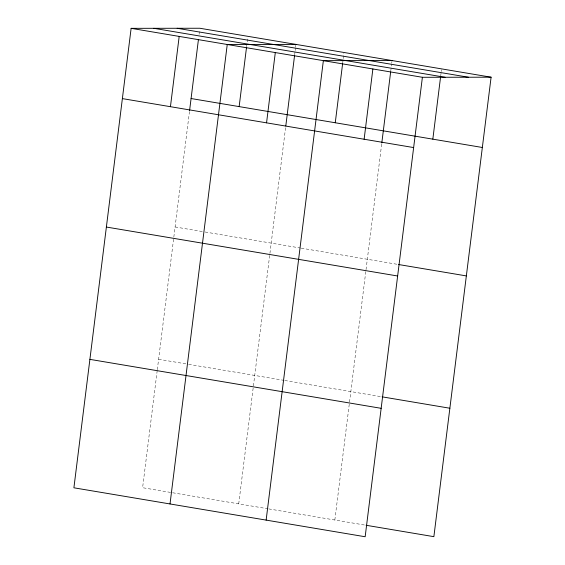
<?xml version="1.0" encoding="UTF-8"?>
<svg xmlns="http://www.w3.org/2000/svg" width="565" height="565" viewBox="0 0 565 565"><rect width="100%" height="100%" fill="white"/><g stroke="black" fill="none" stroke-linecap="round" stroke-linejoin="round"><path stroke-width="0.42" stroke-dasharray="2.83 2.12" d="M157.204 370.562L142.606 487.708L171.788 492.616M157.31 369.694L189.466 111.545M199.085 34.324L199.403 31.718M246.601 46.74L247.788 37.198M238.727 503.867L285.685 126.828M294.655 54.819L295.092 51.344M295.198 50.476L295.523 47.877M295.629 47.008L295.848 45.271M342.715 62.892L343.146 59.424M343.252 58.555L343.901 53.35M334.84 520.019L365.908 270.586M366.021 269.71L381.806 142.987M390.775 70.971L391.637 64.029M391.743 63.16L391.962 61.43M440.721 75.823L441.152 72.348M441.258 71.487L441.477 69.749M175.086 226.961L204.269 231.862M205.123 232.003L300.382 248.014M301.237 248.162L397.725 264.378M158.61 359.276L187.785 364.185M188.639 364.326L283.898 380.337M284.76 380.485L381.241 396.701M172.643 492.758L267.902 508.768M268.763 508.91L365.244 525.132"/><path stroke-width="0.85" d="M491.098 77.2L199.84 28.25L131.129 28.335L73.902 487.8L365.159 536.75L422.394 77.292L491.098 77.2L433.871 536.665L366.113 525.273M170.439 106.693L179.19 36.414M189.572 110.676L198.435 39.529M170.016 503.952L227.25 44.494L295.954 44.402M239.143 106.601L246.488 47.608M266.553 122.845L275.303 52.566M285.798 125.96L294.549 55.681M266.136 520.104L323.364 60.646L392.068 60.561M335.257 122.76L342.609 63.76M364.121 139.244L372.879 68.965M381.806 142.987L390.662 71.84M432.832 139.16L440.608 76.692M177.163 28.278L468.427 77.228M153.807 28.306L445.065 77.264M131.129 28.335L422.394 77.292M191.083 98.529L482.341 147.479M122.379 98.614L413.637 147.564M398.593 264.526L466.344 275.911M106.382 227.045L397.64 275.995M382.11 396.842L449.867 408.234M89.899 359.368L381.156 408.318"/></g></svg>
